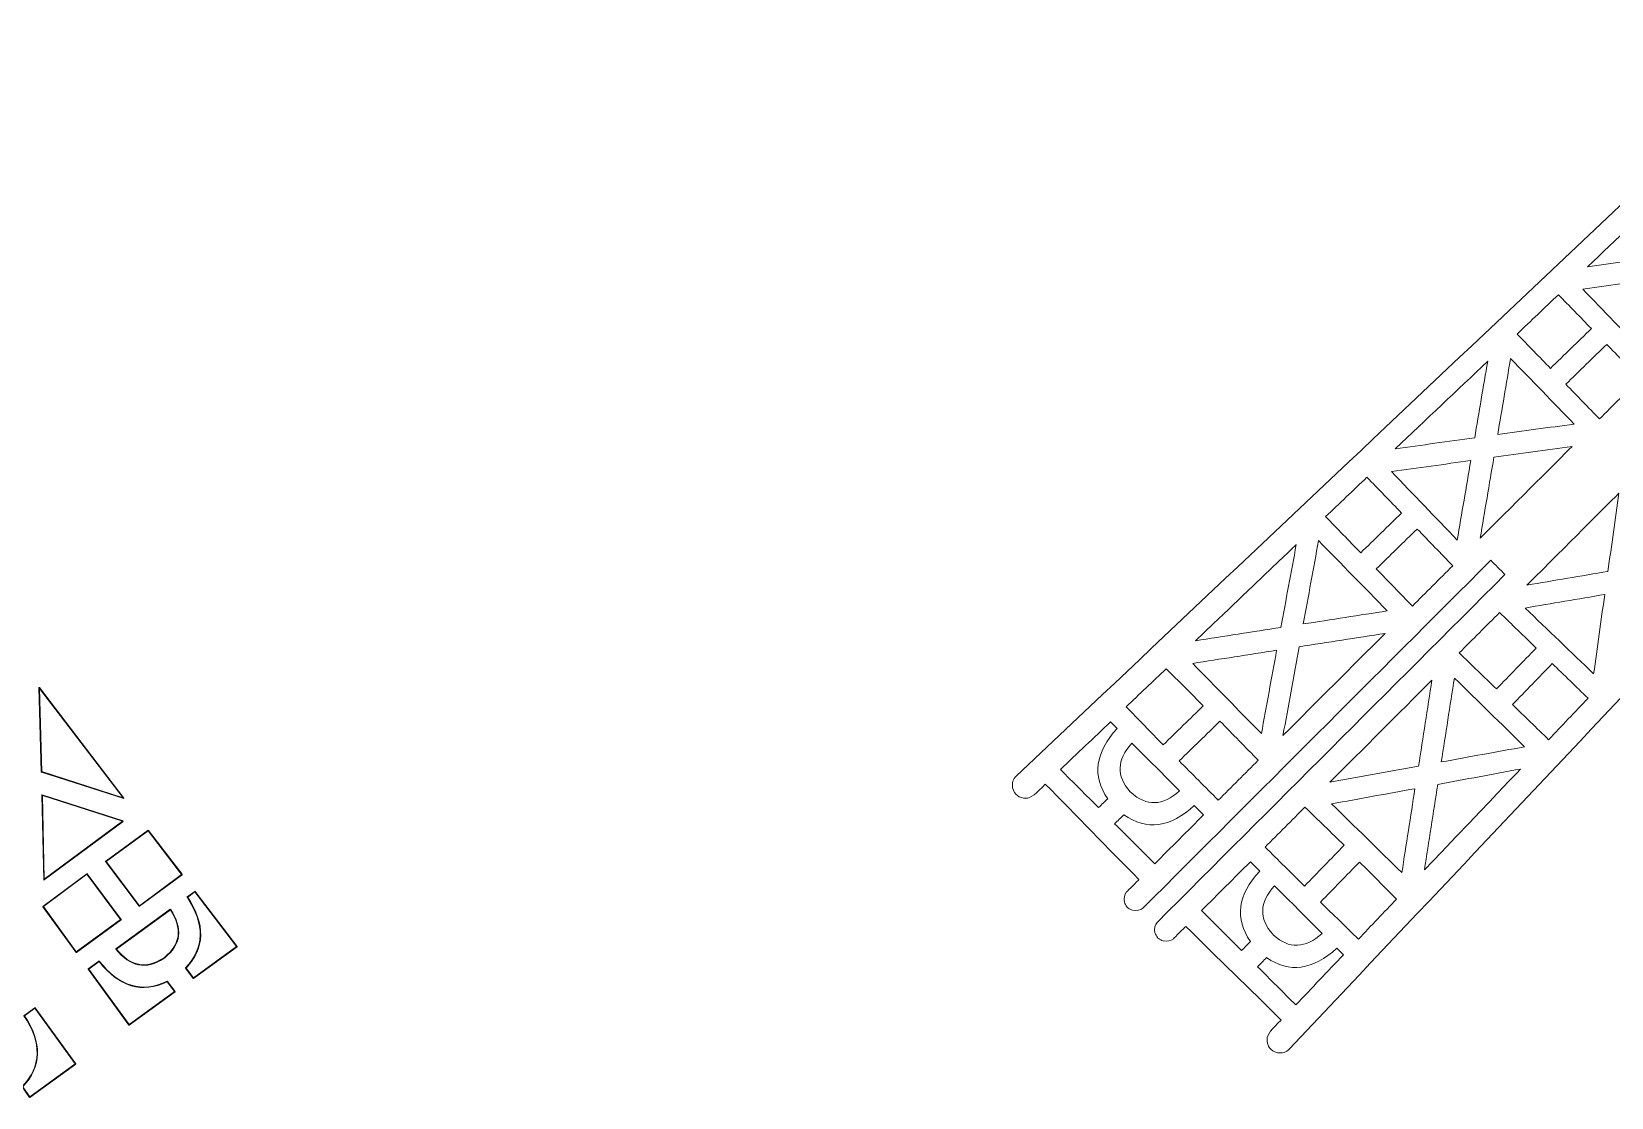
# Model space of a CAD drawing. Header units: inches. Extents: x -28.6 to 20.8, y -14.2 to 28.3.
# Drawn here: x -3.92 to 5.04, y 11.35 to 17.39 of the extents above; entities that cross this region are included whole.
import ezdxf

# ---------------------------------------------------------------- set-up
doc = ezdxf.new("R2010")
doc.units = ezdxf.units.IN
doc.header["$MEASUREMENT"] = 0
doc.layers.add('Layer 1', color=7, linetype='Continuous')

msp = doc.modelspace()

# ---------------------------------------------------------------- linework, layer by layer
at = {"layer": 'Layer 1', "lineweight": 9}
for points in [[(1.6622, 13.1697), (3.1522, 14.5769), (4.6422, 15.9842), (6.1322, 17.3915)], [(3.2107, 11.6212), (4.618, 13.1111), (6.0253, 14.6011), (7.4326, 16.0911)], [(5.0115, 15.6178), (4.9342, 15.5425), (4.8568, 15.4671), (4.7794, 15.3917)], [(4.3363, 15.522), (4.1617, 15.3565), (3.987, 15.1911), (3.8123, 15.0256)], [(4.3363, 15.522), (4.3117, 15.3773), (4.2871, 15.2326), (4.2625, 15.088)], [(3.8123, 15.0256), (3.9624, 15.0464), (4.1124, 15.0672), (4.2625, 15.088)], [(4.3537, 14.3932), (3.6962, 13.7357), (3.0387, 13.0783), (2.3813, 12.4208)], [(4.3537, 14.3932), (4.3805, 14.3663), (4.4074, 14.3395), (4.4343, 14.3126)], [(4.4343, 14.3126), (3.7767, 13.655), (3.1191, 12.9974), (2.4614, 12.3398)], [(2.3188, 13.356), (2.2322, 13.2606), (2.229, 13.1689), (2.3092, 13.0809)], [(2.3188, 13.356), (2.4087, 13.2661), (2.4985, 13.1763), (2.5884, 13.0864)], [(1.8272, 13.1247), (2.0042, 12.944), (2.1812, 12.7633), (2.3583, 12.5826)], [(2.5884, 13.0864), (2.4931, 12.9998), (2.4014, 12.9966), (2.3134, 13.0768)], [(2.3092, 13.0809), (2.3106, 13.0795), (2.312, 13.0782), (2.3134, 13.0768)], [(2.4478, 12.6721), (2.3721, 12.7478), (2.2964, 12.8235), (2.2207, 12.8992)], [(2.3583, 12.5826), (2.3509, 12.5751), (2.296, 12.5202), (2.2886, 12.5127)], [(3.1275, 12.5473), (3.0409, 12.452), (3.0376, 12.3603), (3.1179, 12.2723)], [(3.397, 12.2778), (3.3072, 12.3676), (3.2173, 12.4575), (3.1275, 12.5473)], [(2.2892, 12.4289), (2.2915, 12.4264), (2.2942, 12.4239), (2.2975, 12.4215)], [(2.7132, 12.4067), (2.7889, 12.331), (2.8646, 12.2553), (2.9403, 12.1796)], [(2.6237, 12.3172), (2.6163, 12.3097), (2.5614, 12.2548), (2.554, 12.2473)], [(3.1658, 11.7861), (2.9851, 11.9631), (2.8044, 12.1401), (2.6237, 12.3172)], [(3.397, 12.2778), (3.3017, 12.1911), (3.21, 12.1879), (3.122, 12.2681)], [(2.4634, 12.2543), (2.4649, 12.2525), (2.4671, 12.2504), (2.4702, 12.2479)], [(3.122, 12.2681), (3.1206, 12.2695), (3.1192, 12.2709), (3.1179, 12.2723)]]:
    msp.add_open_spline(points, degree=3, dxfattribs=at)
for points, knots in [([(5.3948, 16.5264), (5.231, 16.3702), (5.0671, 16.214), (4.9033, 16.0578), (4.9033, 16.0578), (5.0437, 16.0784), (5.1841, 16.0991), (5.3245, 16.1198), (5.3245, 16.1198), (5.348, 16.2553), (5.3714, 16.3908), (5.3948, 16.5264)], [0, 0, 0, 0, 0.333333, 0.333333, 0.333333, 0.333333, 0.666667, 0.666667, 0.666667, 0.666667, 1, 1, 1, 1]), ([(5.2289, 15.566), (5.2533, 15.7076), (5.2778, 15.8492), (5.3023, 15.9908), (5.3023, 15.9908), (5.16, 15.9707), (5.0177, 15.9505), (4.8754, 15.9304), (4.8754, 15.9304), (4.9932, 15.8089), (5.111, 15.6875), (5.2289, 15.566)], [0, 0, 0, 0, 0.333333, 0.333333, 0.333333, 0.333333, 0.666667, 0.666667, 0.666667, 0.666667, 1, 1, 1, 1]), ([(4.6922, 15.4817), (4.6293, 15.5466), (4.5664, 15.6116), (4.5035, 15.6765), (4.5035, 15.6765), (4.5814, 15.7508), (4.6594, 15.8251), (4.7373, 15.8994), (4.7373, 15.8994), (4.7997, 15.8354), (4.862, 15.7714), (4.9244, 15.7073), (4.9244, 15.7073), (4.847, 15.6321), (4.7696, 15.5569), (4.6922, 15.4817)], [0, 0, 0, 0, 0.25, 0.25, 0.25, 0.25, 0.5, 0.5, 0.5, 0.5, 0.75, 0.75, 0.75, 0.75, 1, 1, 1, 1]), ([(4.7794, 15.3917), (4.8431, 15.326), (4.9067, 15.2603), (4.9703, 15.1947), (4.9703, 15.1947), (5.0469, 15.2712), (5.1234, 15.3478), (5.2, 15.4243), (5.2, 15.4243), (5.1372, 15.4888), (5.0744, 15.5533), (5.0115, 15.6178)], [0, 0, 0, 0, 0.333333, 0.333333, 0.333333, 0.333333, 0.666667, 0.666667, 0.666667, 0.666667, 1, 1, 1, 1]), ([(4.8265, 15.1661), (4.7065, 15.29), (4.5864, 15.4139), (4.4663, 15.5378), (4.4663, 15.5378), (4.4419, 15.3939), (4.4176, 15.25), (4.3932, 15.1061), (4.3932, 15.1061), (4.5377, 15.1261), (4.6821, 15.1461), (4.8265, 15.1661)], [0, 0, 0, 0, 0.333333, 0.333333, 0.333333, 0.333333, 0.666667, 0.666667, 0.666667, 0.666667, 1, 1, 1, 1]), ([(4.8148, 15.0391), (4.7145, 14.9389), (4.5408, 14.7652), (4.2937, 14.518), (4.2937, 14.518), (4.3196, 14.6711), (4.3455, 14.8242), (4.3714, 14.9773), (4.3714, 14.9773), (4.5192, 14.9979), (4.667, 15.0185), (4.8148, 15.0391)], [0, 0, 0, 0, 0.333333, 0.333333, 0.333333, 0.333333, 0.666667, 0.666667, 0.666667, 0.666667, 1, 1, 1, 1]), ([(4.1637, 14.5077), (4.0393, 14.6372), (3.9149, 14.7667), (3.7905, 14.8962), (3.7905, 14.8962), (3.9405, 14.9171), (4.0905, 14.9381), (4.2405, 14.959), (4.2405, 14.959), (4.2149, 14.8086), (4.1893, 14.6581), (4.1637, 14.5077)], [0, 0, 0, 0, 0.333333, 0.333333, 0.333333, 0.333333, 0.666667, 0.666667, 0.666667, 0.666667, 1, 1, 1, 1]), ([(3.8484, 14.6615), (3.7829, 14.7291), (3.7173, 14.7968), (3.6517, 14.8644), (3.6517, 14.8644), (3.5736, 14.7898), (3.4954, 14.7153), (3.4172, 14.6408), (3.4172, 14.6408), (3.4835, 14.5724), (3.5498, 14.5041), (3.6161, 14.4358), (3.6161, 14.4358), (3.6936, 14.511), (3.771, 14.5863), (3.8484, 14.6615)], [0, 0, 0, 0, 0.25, 0.25, 0.25, 0.25, 0.5, 0.5, 0.5, 0.5, 0.75, 0.75, 0.75, 0.75, 1, 1, 1, 1]), ([(5.0802, 14.7737), (4.9799, 14.6734), (4.8062, 14.4997), (4.5591, 14.2526), (4.5591, 14.2526), (4.7122, 14.2785), (4.8653, 14.3044), (5.0183, 14.3303), (5.0183, 14.3303), (5.039, 14.4781), (5.0596, 14.6259), (5.0802, 14.7737)], [0, 0, 0, 0, 0.333333, 0.333333, 0.333333, 0.333333, 0.666667, 0.666667, 0.666667, 0.666667, 1, 1, 1, 1]), ([(4.1383, 14.3626), (4.0711, 14.432), (4.0038, 14.5013), (3.9366, 14.5707), (3.9366, 14.5707), (3.8592, 14.4953), (3.7819, 14.42), (3.7046, 14.3447), (3.7046, 14.3447), (3.7728, 14.2743), (3.8411, 14.204), (3.9093, 14.1337), (3.9093, 14.1337), (3.9856, 14.21), (4.062, 14.2863), (4.1383, 14.3626)], [0, 0, 0, 0, 0.25, 0.25, 0.25, 0.25, 0.5, 0.5, 0.5, 0.5, 0.75, 0.75, 0.75, 0.75, 1, 1, 1, 1]), ([(2.6787, 13.9366), (3.2507, 14.482), (3.2507, 14.482), (3.2507, 14.482), (3.2507, 14.482), (3.2216, 14.3254), (3.1925, 14.1688), (3.1633, 14.0122), (3.1633, 14.0122), (3.0018, 13.987), (2.8402, 13.9618), (2.6787, 13.9366)], [0, 0, 0, 0, 0.333333, 0.333333, 0.333333, 0.333333, 0.666667, 0.666667, 0.666667, 0.666667, 1, 1, 1, 1]), ([(3.7668, 14.1064), (3.6369, 14.2392), (3.5069, 14.3719), (3.3769, 14.5047), (3.3769, 14.5047), (3.3481, 14.3472), (3.3194, 14.1896), (3.2907, 14.0321), (3.2907, 14.0321), (3.4494, 14.0569), (3.6081, 14.0817), (3.7668, 14.1064)], [0, 0, 0, 0, 0.333333, 0.333333, 0.333333, 0.333333, 0.666667, 0.666667, 0.666667, 0.666667, 1, 1, 1, 1]), ([(4.5488, 14.1227), (4.6783, 13.9982), (4.8078, 13.8738), (4.9373, 13.7494), (4.9373, 13.7494), (4.9582, 13.8994), (4.9791, 14.0494), (5.0001, 14.1995), (5.0001, 14.1995), (4.8496, 14.1739), (4.6992, 14.1483), (4.5488, 14.1227)], [0, 0, 0, 0, 0.333333, 0.333333, 0.333333, 0.333333, 0.666667, 0.666667, 0.666667, 0.666667, 1, 1, 1, 1]), ([(4.4037, 14.0972), (4.4731, 14.03), (4.5424, 13.9627), (4.6117, 13.8955), (4.6117, 13.8955), (4.5364, 13.8182), (4.4611, 13.7408), (4.3857, 13.6635), (4.3857, 13.6635), (4.3154, 13.7317), (4.2451, 13.8), (4.1747, 13.8682), (4.1747, 13.8682), (4.2511, 13.9446), (4.3274, 14.0209), (4.4037, 14.0972)], [0, 0, 0, 0, 0.25, 0.25, 0.25, 0.25, 0.5, 0.5, 0.5, 0.5, 0.75, 0.75, 0.75, 0.75, 1, 1, 1, 1]), ([(3.7546, 13.9789), (3.5615, 13.7859), (3.3684, 13.5928), (3.1753, 13.3996), (3.1753, 13.3996), (3.2059, 13.5674), (3.2365, 13.7351), (3.2671, 13.9028), (3.2671, 13.9028), (3.4296, 13.9282), (3.5921, 13.9536), (3.7546, 13.9789)], [0, 0, 0, 0, 0.333333, 0.333333, 0.333333, 0.333333, 0.666667, 0.666667, 0.666667, 0.666667, 1, 1, 1, 1]), ([(2.6631, 13.8085), (2.7931, 13.6757), (2.9231, 13.543), (3.0531, 13.4102), (3.0531, 13.4102), (3.0818, 13.5678), (3.1105, 13.7253), (3.1393, 13.8828), (3.1393, 13.8828), (2.9806, 13.858), (2.8218, 13.8333), (2.6631, 13.8085)], [0, 0, 0, 0, 0.333333, 0.333333, 0.333333, 0.333333, 0.666667, 0.666667, 0.666667, 0.666667, 1, 1, 1, 1]), ([(4.7026, 13.8073), (4.7702, 13.7418), (4.8378, 13.6762), (4.9054, 13.6106), (4.9054, 13.6106), (4.8309, 13.5325), (4.7564, 13.4543), (4.6819, 13.3761), (4.6819, 13.3761), (4.6135, 13.4424), (4.5452, 13.5088), (4.4769, 13.5751), (4.4769, 13.5751), (4.5521, 13.6525), (4.6274, 13.7299), (4.7026, 13.8073)], [0, 0, 0, 0, 0.25, 0.25, 0.25, 0.25, 0.5, 0.5, 0.5, 0.5, 0.75, 0.75, 0.75, 0.75, 1, 1, 1, 1]), ([(2.5129, 13.7784), (2.5831, 13.7083), (2.6532, 13.6381), (2.7233, 13.568), (2.7233, 13.568), (2.6476, 13.4944), (2.5718, 13.4207), (2.4961, 13.3471), (2.4961, 13.3471), (2.426, 13.4187), (2.3559, 13.4903), (2.2858, 13.562), (2.2858, 13.562), (2.3615, 13.6341), (2.4372, 13.7062), (2.5129, 13.7784)], [0, 0, 0, 0, 0.25, 0.25, 0.25, 0.25, 0.5, 0.5, 0.5, 0.5, 0.75, 0.75, 0.75, 0.75, 1, 1, 1, 1]), ([(4.02, 13.7135), (3.8269, 13.5204), (3.6338, 13.3273), (3.4407, 13.1342), (3.4407, 13.1342), (3.6084, 13.1648), (3.7761, 13.1954), (3.9439, 13.226), (3.9439, 13.226), (3.9692, 13.3885), (3.9946, 13.551), (4.02, 13.7135)], [0, 0, 0, 0, 0.333333, 0.333333, 0.333333, 0.333333, 0.666667, 0.666667, 0.666667, 0.666667, 1, 1, 1, 1]), ([(4.1475, 13.7258), (4.2803, 13.5958), (4.413, 13.4658), (4.5458, 13.3358), (4.5458, 13.3358), (4.3882, 13.3071), (4.2307, 13.2783), (4.0732, 13.2496), (4.0732, 13.2496), (4.098, 13.4083), (4.1227, 13.567), (4.1475, 13.7258)], [0, 0, 0, 0, 0.333333, 0.333333, 0.333333, 0.333333, 0.666667, 0.666667, 0.666667, 0.666667, 1, 1, 1, 1]), ([(-3.8776, 13.6722), (-3.8776, 13.6722), (-3.398, 13.044), (-3.398, 13.044), (-3.398, 13.044), (-3.398, 13.044), (-3.3992, 13.0431), (-3.3992, 13.0431), (-3.3992, 13.0431), (-3.3992, 13.0431), (-3.3996, 13.0417), (-3.3996, 13.0417), (-3.3996, 13.0417), (-3.3996, 13.0417), (-3.8665, 13.1922), (-3.8665, 13.1922), (-3.8665, 13.1922), (-3.8665, 13.1922), (-3.8675, 13.1925), (-3.8675, 13.1925), (-3.8675, 13.1925), (-3.8675, 13.1925), (-3.8675, 13.1936), (-3.8675, 13.1936), (-3.8675, 13.1936), (-3.8675, 13.1936), (-3.8803, 13.6712), (-3.8803, 13.6712), (-3.8803, 13.6712), (-3.8803, 13.6712), (-3.8776, 13.6722), (-3.8776, 13.6722)], [0, 0, 0, 0, 0.125, 0.125, 0.125, 0.125, 0.25, 0.25, 0.25, 0.25, 0.375, 0.375, 0.375, 0.375, 0.5, 0.5, 0.5, 0.5, 0.625, 0.625, 0.625, 0.625, 0.75, 0.75, 0.75, 0.75, 0.875, 0.875, 0.875, 0.875, 1, 1, 1, 1]), ([(-3.4033, 13.046), (-3.4033, 13.046), (-3.8772, 13.6667), (-3.8772, 13.6667), (-3.8772, 13.6667), (-3.8772, 13.6667), (-3.8645, 13.1947), (-3.8645, 13.1947), (-3.8645, 13.1947), (-3.8645, 13.1947), (-3.4033, 13.046), (-3.4033, 13.046)], [0, 0, 0, 0, 0.333333, 0.333333, 0.333333, 0.333333, 0.666667, 0.666667, 0.666667, 0.666667, 1, 1, 1, 1]), ([(2.1293, 12.9906), (2.1466, 13.0074), (2.1639, 13.0242), (2.1811, 13.041), (2.1811, 13.041), (2.092, 13.1701), (2.1099, 13.3031), (2.2349, 13.4399), (2.2349, 13.4399), (2.2224, 13.4525), (2.2098, 13.465), (2.1973, 13.4776), (2.1973, 13.4776), (2.1026, 13.3873), (2.0079, 13.297), (1.9132, 13.2067), (1.9132, 13.2067), (1.9852, 13.1347), (2.0572, 13.0626), (2.1293, 12.9906)], [0, 0, 0, 0, 0.2, 0.2, 0.2, 0.2, 0.4, 0.4, 0.4, 0.4, 0.6, 0.6, 0.6, 0.6, 0.8, 0.8, 0.8, 0.8, 1, 1, 1, 1]), ([(3.0347, 13.259), (2.9625, 13.333), (2.8903, 13.4071), (2.8181, 13.4811), (2.8181, 13.4811), (2.741, 13.406), (2.6639, 13.3309), (2.5868, 13.2558), (2.5868, 13.2558), (2.6607, 13.1815), (2.7346, 13.1071), (2.8084, 13.0328), (2.8084, 13.0328), (2.8838, 13.1082), (2.9593, 13.1836), (3.0347, 13.259)], [0, 0, 0, 0, 0.25, 0.25, 0.25, 0.25, 0.5, 0.5, 0.5, 0.5, 0.75, 0.75, 0.75, 0.75, 1, 1, 1, 1]), ([(3.9777, 12.6376), (4.5231, 13.2096), (4.5231, 13.2096), (4.5231, 13.2096), (4.5231, 13.2096), (4.3665, 13.1805), (4.2099, 13.1514), (4.0533, 13.1223), (4.0533, 13.1223), (4.0281, 12.9607), (4.0029, 12.7992), (3.9777, 12.6376)], [0, 0, 0, 0, 0.333333, 0.333333, 0.333333, 0.333333, 0.666667, 0.666667, 0.666667, 0.666667, 1, 1, 1, 1]), ([(1.8272, 13.1247), (1.779, 13.0707), (1.7426, 13.0439), (1.7174, 13.0439), (1.7174, 13.0439), (1.6793, 13.0439), (1.6539, 13.0635), (1.6412, 13.1028), (1.6412, 13.1028), (1.6377, 13.1311), (1.6446, 13.1534), (1.6622, 13.1697)], [0, 0, 0, 0, 0.333333, 0.333333, 0.333333, 0.333333, 0.666667, 0.666667, 0.666667, 0.666667, 1, 1, 1, 1]), ([(3.8496, 12.622), (3.7168, 12.752), (3.5841, 12.882), (3.4513, 13.012), (3.4513, 13.012), (3.6088, 13.0407), (3.7664, 13.0695), (3.9239, 13.0982), (3.9239, 13.0982), (3.8991, 12.9395), (3.8743, 12.7808), (3.8496, 12.622)], [0, 0, 0, 0, 0.333333, 0.333333, 0.333333, 0.333333, 0.666667, 0.666667, 0.666667, 0.666667, 1, 1, 1, 1]), ([(-3.4029, 12.9129), (-3.4029, 12.9129), (-3.8504, 12.5806), (-3.8504, 12.5806), (-3.8504, 12.5806), (-3.8504, 12.5806), (-3.8527, 12.5789), (-3.8527, 12.5789), (-3.8527, 12.5789), (-3.8527, 12.5789), (-3.8528, 12.5818), (-3.8528, 12.5818), (-3.8528, 12.5818), (-3.8528, 12.5818), (-3.864, 13.062), (-3.864, 13.062), (-3.864, 13.062), (-3.864, 13.062), (-3.864, 13.0641), (-3.864, 13.0641), (-3.864, 13.0641), (-3.864, 13.0641), (-3.862, 13.0634), (-3.862, 13.0634), (-3.862, 13.0634), (-3.862, 13.0634), (-3.4033, 12.9155), (-3.4033, 12.9155), (-3.4033, 12.9155), (-3.4033, 12.9155), (-3.4038, 12.9141), (-3.4038, 12.9141), (-3.4038, 12.9141), (-3.4038, 12.9141), (-3.4029, 12.9129), (-3.4029, 12.9129)], [0, 0, 0, 0, 0.111111, 0.111111, 0.111111, 0.111111, 0.222222, 0.222222, 0.222222, 0.222222, 0.333333, 0.333333, 0.333333, 0.333333, 0.444444, 0.444444, 0.444444, 0.444444, 0.555556, 0.555556, 0.555556, 0.555556, 0.666667, 0.666667, 0.666667, 0.666667, 0.777778, 0.777778, 0.777778, 0.777778, 0.888889, 0.888889, 0.888889, 0.888889, 1, 1, 1, 1]), ([(-3.8499, 12.5847), (-3.8499, 12.5847), (-3.407, 12.9136), (-3.407, 12.9136), (-3.407, 12.9136), (-3.407, 12.9136), (-3.8609, 13.0599), (-3.8609, 13.0599), (-3.8609, 13.0599), (-3.8609, 13.0599), (-3.8499, 12.5847), (-3.8499, 12.5847)], [0, 0, 0, 0, 0.333333, 0.333333, 0.333333, 0.333333, 0.666667, 0.666667, 0.666667, 0.666667, 1, 1, 1, 1]), ([(2.4478, 12.6721), (2.5403, 12.7646), (2.6328, 12.8571), (2.7252, 12.9496), (2.7252, 12.9496), (2.7076, 12.9672), (2.69, 12.9848), (2.6723, 13.0025), (2.6723, 13.0025), (2.5366, 12.8773), (2.4032, 12.8597), (2.2723, 12.9495), (2.2723, 12.9495), (2.2551, 12.9327), (2.2379, 12.916), (2.2207, 12.8992)], [0, 0, 0, 0, 0.25, 0.25, 0.25, 0.25, 0.5, 0.5, 0.5, 0.5, 0.75, 0.75, 0.75, 0.75, 1, 1, 1, 1]), ([(3.3001, 12.9936), (3.3741, 12.9214), (3.4482, 12.8492), (3.5222, 12.777), (3.5222, 12.777), (3.4471, 12.6999), (3.372, 12.6228), (3.2969, 12.5457), (3.2969, 12.5457), (3.2225, 12.6196), (3.1482, 12.6935), (3.0739, 12.7674), (3.0739, 12.7674), (3.1493, 12.8428), (3.2247, 12.9182), (3.3001, 12.9936)], [0, 0, 0, 0, 0.25, 0.25, 0.25, 0.25, 0.5, 0.5, 0.5, 0.5, 0.75, 0.75, 0.75, 0.75, 1, 1, 1, 1]), ([(-3.5018, 12.6872), (-3.5018, 12.6872), (-3.2611, 12.8621), (-3.2611, 12.8621), (-3.2611, 12.8621), (-3.2611, 12.8621), (-3.2602, 12.8609), (-3.2602, 12.8609), (-3.2602, 12.8609), (-3.2602, 12.8609), (-3.259, 12.8618), (-3.259, 12.8618), (-3.259, 12.8618), (-3.259, 12.8618), (-3.0685, 12.6125), (-3.0685, 12.6125), (-3.0685, 12.6125), (-3.0685, 12.6125), (-3.0676, 12.6113), (-3.0676, 12.6113), (-3.0676, 12.6113), (-3.0676, 12.6113), (-3.0688, 12.6104), (-3.0688, 12.6104), (-3.0688, 12.6104), (-3.0688, 12.6104), (-3.3101, 12.4311), (-3.3101, 12.4311), (-3.3101, 12.4311), (-3.3101, 12.4311), (-3.3113, 12.4302), (-3.3113, 12.4302), (-3.3113, 12.4302), (-3.3113, 12.4302), (-3.3122, 12.4314), (-3.3122, 12.4314), (-3.3122, 12.4314), (-3.3122, 12.4314), (-3.5021, 12.6851), (-3.5021, 12.6851), (-3.5021, 12.6851), (-3.5021, 12.6851), (-3.503, 12.6863), (-3.503, 12.6863), (-3.503, 12.6863), (-3.503, 12.6863), (-3.5018, 12.6872), (-3.5018, 12.6872)], [0, 0, 0, 0, 0.083333, 0.083333, 0.083333, 0.083333, 0.166667, 0.166667, 0.166667, 0.166667, 0.25, 0.25, 0.25, 0.25, 0.333333, 0.333333, 0.333333, 0.333333, 0.416667, 0.416667, 0.416667, 0.416667, 0.5, 0.5, 0.5, 0.5, 0.583333, 0.583333, 0.583333, 0.583333, 0.666667, 0.666667, 0.666667, 0.666667, 0.75, 0.75, 0.75, 0.75, 0.833333, 0.833333, 0.833333, 0.833333, 0.916667, 0.916667, 0.916667, 0.916667, 1, 1, 1, 1]), ([(-3.2605, 12.8588), (-3.2605, 12.8588), (-3.4988, 12.6857), (-3.4988, 12.6857), (-3.4988, 12.6857), (-3.4988, 12.6857), (-3.3107, 12.4344), (-3.3107, 12.4344), (-3.3107, 12.4344), (-3.3107, 12.4344), (-3.0718, 12.6119), (-3.0718, 12.6119), (-3.0718, 12.6119), (-3.0718, 12.6119), (-3.2605, 12.8588), (-3.2605, 12.8588)], [0, 0, 0, 0, 0.25, 0.25, 0.25, 0.25, 0.5, 0.5, 0.5, 0.5, 0.75, 0.75, 0.75, 0.75, 1, 1, 1, 1]), ([(2.7132, 12.4067), (2.8057, 12.4992), (2.8981, 12.5917), (2.9906, 12.6842), (2.9906, 12.6842), (3.0083, 12.6665), (3.0259, 12.6489), (3.0435, 12.6313), (3.0435, 12.6313), (2.9184, 12.4955), (2.9007, 12.3622), (2.9906, 12.2313), (2.9906, 12.2313), (2.9738, 12.214), (2.957, 12.1968), (2.9403, 12.1796)], [0, 0, 0, 0, 0.25, 0.25, 0.25, 0.25, 0.5, 0.5, 0.5, 0.5, 0.75, 0.75, 0.75, 0.75, 1, 1, 1, 1]), ([(3.8195, 12.4719), (3.7493, 12.542), (3.6792, 12.6121), (3.6091, 12.6823), (3.6091, 12.6823), (3.5354, 12.6065), (3.4618, 12.5308), (3.3882, 12.455), (3.3882, 12.455), (3.4598, 12.3849), (3.5314, 12.3148), (3.603, 12.2447), (3.603, 12.2447), (3.6752, 12.3204), (3.7473, 12.3961), (3.8195, 12.4719)], [0, 0, 0, 0, 0.25, 0.25, 0.25, 0.25, 0.5, 0.5, 0.5, 0.5, 0.75, 0.75, 0.75, 0.75, 1, 1, 1, 1]), ([(-3.8577, 12.4307), (-3.8577, 12.4307), (-3.609, 12.6162), (-3.609, 12.6162), (-3.609, 12.6162), (-3.609, 12.6162), (-3.6078, 12.6171), (-3.6078, 12.6171), (-3.6078, 12.6171), (-3.6078, 12.6171), (-3.6069, 12.6159), (-3.6069, 12.6159), (-3.6069, 12.6159), (-3.6069, 12.6159), (-3.4137, 12.3572), (-3.4137, 12.3572), (-3.4137, 12.3572), (-3.4137, 12.3572), (-3.4128, 12.356), (-3.4128, 12.356), (-3.4128, 12.356), (-3.4128, 12.356), (-3.414, 12.3551), (-3.414, 12.3551), (-3.414, 12.3551), (-3.414, 12.3551), (-3.6678, 12.1695), (-3.6678, 12.1695), (-3.6678, 12.1695), (-3.6678, 12.1695), (-3.669, 12.1686), (-3.669, 12.1686), (-3.669, 12.1686), (-3.669, 12.1686), (-3.6699, 12.1698), (-3.6699, 12.1698), (-3.6699, 12.1698), (-3.6699, 12.1698), (-3.858, 12.4287), (-3.858, 12.4287), (-3.858, 12.4287), (-3.858, 12.4287), (-3.8568, 12.4295), (-3.8568, 12.4295), (-3.8568, 12.4295), (-3.8568, 12.4295), (-3.8577, 12.4307), (-3.8577, 12.4307)], [0, 0, 0, 0, 0.083333, 0.083333, 0.083333, 0.083333, 0.166667, 0.166667, 0.166667, 0.166667, 0.25, 0.25, 0.25, 0.25, 0.333333, 0.333333, 0.333333, 0.333333, 0.416667, 0.416667, 0.416667, 0.416667, 0.5, 0.5, 0.5, 0.5, 0.583333, 0.583333, 0.583333, 0.583333, 0.666667, 0.666667, 0.666667, 0.666667, 0.75, 0.75, 0.75, 0.75, 0.833333, 0.833333, 0.833333, 0.833333, 0.916667, 0.916667, 0.916667, 0.916667, 1, 1, 1, 1]), ([(-3.6084, 12.6129), (-3.6084, 12.6129), (-3.8547, 12.4292), (-3.8547, 12.4292), (-3.8547, 12.4292), (-3.8547, 12.4292), (-3.6684, 12.1728), (-3.6684, 12.1728), (-3.6684, 12.1728), (-3.6684, 12.1728), (-3.417, 12.3566), (-3.417, 12.3566), (-3.417, 12.3566), (-3.417, 12.3566), (-3.6084, 12.6129), (-3.6084, 12.6129)], [0, 0, 0, 0, 0.25, 0.25, 0.25, 0.25, 0.5, 0.5, 0.5, 0.5, 0.75, 0.75, 0.75, 0.75, 1, 1, 1, 1]), ([(-3.0057, 12.0219), (-3.0057, 12.0219), (-3.049, 12.0798), (-3.049, 12.0798), (-3.049, 12.0798), (-3.049, 12.0798), (-3.0498, 12.0808), (-3.0498, 12.0808), (-3.0498, 12.0808), (-3.0498, 12.0808), (-3.0489, 12.0817), (-3.0489, 12.0817), (-3.0489, 12.0817), (-2.9951, 12.1382), (-2.9674, 12.1998), (-2.9658, 12.2665), (-2.9658, 12.2665), (-2.9643, 12.3332), (-2.9889, 12.4052), (-3.0398, 12.4823), (-3.0398, 12.4823), (-3.0398, 12.4823), (-3.0406, 12.4835), (-3.0406, 12.4835), (-3.0406, 12.4835), (-3.0406, 12.4835), (-3.0394, 12.4843), (-3.0394, 12.4843), (-3.0394, 12.4843), (-3.0394, 12.4843), (-2.9963, 12.5156), (-2.9963, 12.5156), (-2.9963, 12.5156), (-2.9963, 12.5156), (-2.9952, 12.5165), (-2.9952, 12.5165), (-2.9952, 12.5165), (-2.9952, 12.5165), (-2.9943, 12.5153), (-2.9943, 12.5153), (-2.9943, 12.5153), (-2.9943, 12.5153), (-2.7561, 12.2033), (-2.7561, 12.2033), (-2.7561, 12.2033), (-2.7561, 12.2033), (-2.7551, 12.2021), (-2.7551, 12.2021), (-2.7551, 12.2021), (-2.7551, 12.2021), (-2.7564, 12.2012), (-2.7564, 12.2012), (-2.7564, 12.2012), (-2.7564, 12.2012), (-3.0036, 12.0216), (-3.0036, 12.0216), (-3.0036, 12.0216), (-3.0036, 12.0216), (-3.0045, 12.0228), (-3.0045, 12.0228), (-3.0045, 12.0228), (-3.0045, 12.0228), (-3.0057, 12.0219), (-3.0057, 12.0219)], [0, 0, 0, 0, 0.0625, 0.0625, 0.0625, 0.0625, 0.125, 0.125, 0.125, 0.125, 0.1875, 0.1875, 0.1875, 0.1875, 0.25, 0.25, 0.25, 0.25, 0.3125, 0.3125, 0.3125, 0.3125, 0.375, 0.375, 0.375, 0.375, 0.4375, 0.4375, 0.4375, 0.4375, 0.5, 0.5, 0.5, 0.5, 0.5625, 0.5625, 0.5625, 0.5625, 0.625, 0.625, 0.625, 0.625, 0.6875, 0.6875, 0.6875, 0.6875, 0.75, 0.75, 0.75, 0.75, 0.8125, 0.8125, 0.8125, 0.8125, 0.875, 0.875, 0.875, 0.875, 0.9375, 0.9375, 0.9375, 0.9375, 1, 1, 1, 1]), ([(-3.0459, 12.0806), (-3.0459, 12.0806), (-3.0042, 12.0249), (-3.0042, 12.0249), (-3.0042, 12.0249), (-3.0042, 12.0249), (-2.7594, 12.2027), (-2.7594, 12.2027), (-2.7594, 12.2027), (-2.7594, 12.2027), (-2.9958, 12.5123), (-2.9958, 12.5123), (-2.9958, 12.5123), (-2.9958, 12.5123), (-3.0365, 12.4827), (-3.0365, 12.4827), (-3.0365, 12.4827), (-2.9859, 12.4056), (-2.9613, 12.3334), (-2.9628, 12.2664), (-2.9628, 12.2664), (-2.9644, 12.1993), (-2.9921, 12.1374), (-3.0459, 12.0806)], [0, 0, 0, 0, 0.166667, 0.166667, 0.166667, 0.166667, 0.333333, 0.333333, 0.333333, 0.333333, 0.5, 0.5, 0.5, 0.5, 0.666667, 0.666667, 0.666667, 0.666667, 0.833333, 0.833333, 0.833333, 0.833333, 1, 1, 1, 1]), ([(2.2892, 12.4289), (2.2837, 12.436), (2.2793, 12.4445), (2.2763, 12.4539), (2.2763, 12.4539), (2.2718, 12.4786), (2.2761, 12.4979), (2.2886, 12.5127)], [0, 0, 0, 0, 0.5, 0.5, 0.5, 0.5, 1, 1, 1, 1]), ([(-3.1333, 12.4141), (-3.0978, 12.36), (-3.0829, 12.3099), (-3.0885, 12.2641), (-3.0885, 12.2641), (-3.0941, 12.2181), (-3.1204, 12.1764), (-3.1672, 12.139), (-3.1672, 12.139), (-3.1672, 12.139), (-3.1681, 12.1401), (-3.1681, 12.1401), (-3.1681, 12.1401), (-3.1681, 12.1401), (-3.1672, 12.1389), (-3.1672, 12.1389), (-3.1672, 12.1389), (-3.1672, 12.1389), (-3.1719, 12.1355), (-3.1719, 12.1355), (-3.1719, 12.1355), (-3.1719, 12.1355), (-3.1728, 12.1367), (-3.1728, 12.1367), (-3.1728, 12.1367), (-3.1728, 12.1367), (-3.172, 12.1355), (-3.172, 12.1355), (-3.172, 12.1355), (-3.2221, 12.1025), (-3.2698, 12.0904), (-3.3153, 12.0993), (-3.3153, 12.0993), (-3.3606, 12.1081), (-3.4036, 12.1378), (-3.4441, 12.1883), (-3.4441, 12.1883), (-3.4441, 12.1883), (-3.443, 12.1892), (-3.443, 12.1892), (-3.443, 12.1892), (-3.443, 12.1892), (-3.4439, 12.1905), (-3.4439, 12.1905), (-3.4439, 12.1905), (-3.4439, 12.1905), (-3.1355, 12.4145), (-3.1355, 12.4145), (-3.1355, 12.4145), (-3.1355, 12.4145), (-3.1346, 12.4133), (-3.1346, 12.4133), (-3.1346, 12.4133), (-3.1346, 12.4133), (-3.1333, 12.4141), (-3.1333, 12.4141)], [0, 0, 0, 0, 0.071429, 0.071429, 0.071429, 0.071429, 0.142857, 0.142857, 0.142857, 0.142857, 0.214286, 0.214286, 0.214286, 0.214286, 0.285714, 0.285714, 0.285714, 0.285714, 0.357143, 0.357143, 0.357143, 0.357143, 0.428571, 0.428571, 0.428571, 0.428571, 0.5, 0.5, 0.5, 0.5, 0.571429, 0.571429, 0.571429, 0.571429, 0.642857, 0.642857, 0.642857, 0.642857, 0.714286, 0.714286, 0.714286, 0.714286, 0.785714, 0.785714, 0.785714, 0.785714, 0.857143, 0.857143, 0.857143, 0.857143, 0.928571, 0.928571, 0.928571, 0.928571, 1, 1, 1, 1]), ([(-3.0915, 12.2644), (-3.086, 12.3092), (-3.1005, 12.3581), (-3.135, 12.4112), (-3.135, 12.4112), (-3.135, 12.4112), (-3.4408, 12.189), (-3.4408, 12.189), (-3.4408, 12.189), (-3.401, 12.1398), (-3.359, 12.1108), (-3.3147, 12.1022), (-3.3147, 12.1022), (-3.2701, 12.0936), (-3.2231, 12.1055), (-3.1737, 12.1379), (-3.1737, 12.1379), (-3.1737, 12.1379), (-3.1737, 12.1379), (-3.1737, 12.1379), (-3.1737, 12.1379), (-3.1737, 12.1379), (-3.169, 12.1414), (-3.169, 12.1414), (-3.169, 12.1414), (-3.1228, 12.1783), (-3.097, 12.2193), (-3.0915, 12.2644)], [0, 0, 0, 0, 0.142857, 0.142857, 0.142857, 0.142857, 0.285714, 0.285714, 0.285714, 0.285714, 0.428571, 0.428571, 0.428571, 0.428571, 0.571429, 0.571429, 0.571429, 0.571429, 0.714286, 0.714286, 0.714286, 0.714286, 0.857143, 0.857143, 0.857143, 0.857143, 1, 1, 1, 1]), ([(2.2975, 12.4215), (2.3047, 12.416), (2.3131, 12.4115), (2.3226, 12.4085), (2.3226, 12.4085), (2.3472, 12.4041), (2.3665, 12.4083), (2.3813, 12.4208)], [0, 0, 0, 0, 0.5, 0.5, 0.5, 0.5, 1, 1, 1, 1]), ([(2.4634, 12.2543), (2.4573, 12.2618), (2.4524, 12.2708), (2.4491, 12.281), (2.4491, 12.281), (2.4447, 12.3057), (2.4489, 12.325), (2.4614, 12.3398)], [0, 0, 0, 0, 0.5, 0.5, 0.5, 0.5, 1, 1, 1, 1]), ([(2.4702, 12.2479), (2.4774, 12.2424), (2.4858, 12.238), (2.4953, 12.2349), (2.4953, 12.2349), (2.5199, 12.2305), (2.5392, 12.2348), (2.554, 12.2473)], [0, 0, 0, 0, 0.5, 0.5, 0.5, 0.5, 1, 1, 1, 1]), ([(3.0317, 12.0882), (3.0485, 12.1055), (3.0653, 12.1228), (3.0821, 12.1401), (3.0821, 12.1401), (3.2112, 12.0509), (3.3441, 12.0688), (3.481, 12.1938), (3.481, 12.1938), (3.4935, 12.1813), (3.5061, 12.1687), (3.5186, 12.1562), (3.5186, 12.1562), (3.4284, 12.0615), (3.3381, 11.9668), (3.2478, 11.8721), (3.2478, 11.8721), (3.1757, 11.9441), (3.1037, 12.0162), (3.0317, 12.0882)], [0, 0, 0, 0, 0.2, 0.2, 0.2, 0.2, 0.4, 0.4, 0.4, 0.4, 0.6, 0.6, 0.6, 0.6, 0.8, 0.8, 0.8, 0.8, 1, 1, 1, 1]), ([(-3.3701, 11.7572), (-3.3701, 11.7572), (-3.6008, 12.0746), (-3.6008, 12.0746), (-3.6008, 12.0746), (-3.6008, 12.0746), (-3.6016, 12.0758), (-3.6016, 12.0758), (-3.6016, 12.0758), (-3.6016, 12.0758), (-3.6004, 12.0767), (-3.6004, 12.0767), (-3.6004, 12.0767), (-3.6004, 12.0767), (-3.5399, 12.1207), (-3.5399, 12.1207), (-3.5399, 12.1207), (-3.5399, 12.1207), (-3.5387, 12.1215), (-3.5387, 12.1215), (-3.5387, 12.1215), (-3.5387, 12.1215), (-3.5379, 12.1204), (-3.5379, 12.1204), (-3.5379, 12.1204), (-3.4808, 12.0482), (-3.4202, 12.0026), (-3.356, 11.9835), (-3.356, 11.9835), (-3.2919, 11.9645), (-3.2242, 11.972), (-3.1529, 12.0059), (-3.1529, 12.0059), (-3.1529, 12.0059), (-3.1518, 12.0065), (-3.1518, 12.0065), (-3.1518, 12.0065), (-3.1518, 12.0065), (-3.151, 12.0055), (-3.151, 12.0055), (-3.151, 12.0055), (-3.151, 12.0055), (-3.1079, 11.9477), (-3.1079, 11.9477), (-3.1079, 11.9477), (-3.1079, 11.9477), (-3.1091, 11.9468), (-3.1091, 11.9468), (-3.1091, 11.9468), (-3.1091, 11.9468), (-3.1082, 11.9456), (-3.1082, 11.9456), (-3.1082, 11.9456), (-3.1082, 11.9456), (-3.368, 11.7568), (-3.368, 11.7568), (-3.368, 11.7568), (-3.368, 11.7568), (-3.3689, 11.758), (-3.3689, 11.758), (-3.3689, 11.758), (-3.3689, 11.758), (-3.3701, 11.7572), (-3.3701, 11.7572)], [0, 0, 0, 0, 0.0625, 0.0625, 0.0625, 0.0625, 0.125, 0.125, 0.125, 0.125, 0.1875, 0.1875, 0.1875, 0.1875, 0.25, 0.25, 0.25, 0.25, 0.3125, 0.3125, 0.3125, 0.3125, 0.375, 0.375, 0.375, 0.375, 0.4375, 0.4375, 0.4375, 0.4375, 0.5, 0.5, 0.5, 0.5, 0.5625, 0.5625, 0.5625, 0.5625, 0.625, 0.625, 0.625, 0.625, 0.6875, 0.6875, 0.6875, 0.6875, 0.75, 0.75, 0.75, 0.75, 0.8125, 0.8125, 0.8125, 0.8125, 0.875, 0.875, 0.875, 0.875, 0.9375, 0.9375, 0.9375, 0.9375, 1, 1, 1, 1]), ([(-3.5975, 12.0752), (-3.5975, 12.0752), (-3.3686, 11.7601), (-3.3686, 11.7601), (-3.3686, 11.7601), (-3.3686, 11.7601), (-3.1112, 11.9471), (-3.1112, 11.9471), (-3.1112, 11.9471), (-3.1112, 11.9471), (-3.1527, 12.0027), (-3.1527, 12.0027), (-3.1527, 12.0027), (-3.2243, 11.9689), (-3.2924, 11.9615), (-3.3569, 11.9807), (-3.3569, 11.9807), (-3.4213, 11.9998), (-3.4821, 12.0454), (-3.5393, 12.1174), (-3.5393, 12.1174), (-3.5393, 12.1174), (-3.5975, 12.0752), (-3.5975, 12.0752)], [0, 0, 0, 0, 0.166667, 0.166667, 0.166667, 0.166667, 0.333333, 0.333333, 0.333333, 0.333333, 0.5, 0.5, 0.5, 0.5, 0.666667, 0.666667, 0.666667, 0.666667, 0.833333, 0.833333, 0.833333, 0.833333, 1, 1, 1, 1]), ([(-3.902, 11.8558), (-3.902, 11.8558), (-3.6713, 11.5383), (-3.6713, 11.5383), (-3.6713, 11.5383), (-3.6713, 11.5383), (-3.6726, 11.5374), (-3.6726, 11.5374), (-3.6726, 11.5374), (-3.6726, 11.5374), (-3.6717, 11.5362), (-3.6717, 11.5362), (-3.6717, 11.5362), (-3.6717, 11.5362), (-3.9315, 11.3474), (-3.9315, 11.3474), (-3.9315, 11.3474), (-3.9315, 11.3474), (-3.9324, 11.3487), (-3.9324, 11.3487), (-3.9324, 11.3487), (-3.9324, 11.3487), (-3.9336, 11.3478), (-3.9336, 11.3478), (-3.9336, 11.3478), (-3.9336, 11.3478), (-3.9752, 11.4067), (-3.9752, 11.4067), (-3.9752, 11.4067), (-3.9752, 11.4067), (-3.9759, 11.4077), (-3.9759, 11.4077), (-3.9759, 11.4077), (-3.9759, 11.4077), (-3.9751, 11.4086), (-3.9751, 11.4086), (-3.9751, 11.4086), (-3.9207, 11.4659), (-3.8927, 11.528), (-3.891, 11.5948), (-3.891, 11.5948), (-3.8893, 11.6618), (-3.914, 11.7335), (-3.965, 11.8101), (-3.965, 11.8101), (-3.965, 11.8101), (-3.9658, 11.8113), (-3.9658, 11.8113), (-3.9658, 11.8113), (-3.9658, 11.8113), (-3.9646, 11.8121), (-3.9646, 11.8121), (-3.9646, 11.8121), (-3.9646, 11.8121), (-3.9041, 11.8561), (-3.9041, 11.8561), (-3.9041, 11.8561), (-3.9041, 11.8561), (-3.9029, 11.857), (-3.9029, 11.857), (-3.9029, 11.857), (-3.9029, 11.857), (-3.902, 11.8558), (-3.902, 11.8558)], [0, 0, 0, 0, 0.0625, 0.0625, 0.0625, 0.0625, 0.125, 0.125, 0.125, 0.125, 0.1875, 0.1875, 0.1875, 0.1875, 0.25, 0.25, 0.25, 0.25, 0.3125, 0.3125, 0.3125, 0.3125, 0.375, 0.375, 0.375, 0.375, 0.4375, 0.4375, 0.4375, 0.4375, 0.5, 0.5, 0.5, 0.5, 0.5625, 0.5625, 0.5625, 0.5625, 0.625, 0.625, 0.625, 0.625, 0.6875, 0.6875, 0.6875, 0.6875, 0.75, 0.75, 0.75, 0.75, 0.8125, 0.8125, 0.8125, 0.8125, 0.875, 0.875, 0.875, 0.875, 0.9375, 0.9375, 0.9375, 0.9375, 1, 1, 1, 1]), ([(-3.6746, 11.5378), (-3.6746, 11.5378), (-3.9035, 11.8528), (-3.9035, 11.8528), (-3.9035, 11.8528), (-3.9035, 11.8528), (-3.9617, 11.8105), (-3.9617, 11.8105), (-3.9617, 11.8105), (-3.9109, 11.7339), (-3.8863, 11.662), (-3.888, 11.5948), (-3.888, 11.5948), (-3.8897, 11.5275), (-3.9177, 11.4651), (-3.9721, 11.4074), (-3.9721, 11.4074), (-3.9721, 11.4074), (-3.932, 11.3508), (-3.932, 11.3508), (-3.932, 11.3508), (-3.932, 11.3508), (-3.6746, 11.5378), (-3.6746, 11.5378)], [0, 0, 0, 0, 0.166667, 0.166667, 0.166667, 0.166667, 0.333333, 0.333333, 0.333333, 0.333333, 0.5, 0.5, 0.5, 0.5, 0.666667, 0.666667, 0.666667, 0.666667, 0.833333, 0.833333, 0.833333, 0.833333, 1, 1, 1, 1]), ([(3.1658, 11.7861), (3.1118, 11.7379), (3.085, 11.7015), (3.085, 11.6763), (3.085, 11.6763), (3.085, 11.6382), (3.1046, 11.6128), (3.1438, 11.6001), (3.1438, 11.6001), (3.1721, 11.5966), (3.1945, 11.6036), (3.2107, 11.6212)], [0, 0, 0, 0, 0.333333, 0.333333, 0.333333, 0.333333, 0.666667, 0.666667, 0.666667, 0.666667, 1, 1, 1, 1])]:
    msp.add_open_spline(points, degree=3, knots=knots, dxfattribs=at)

doc.saveas('drawing.dxf')
